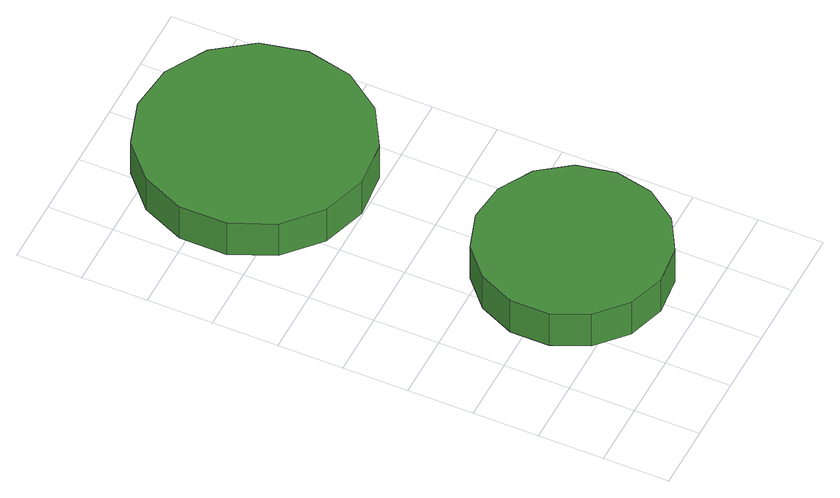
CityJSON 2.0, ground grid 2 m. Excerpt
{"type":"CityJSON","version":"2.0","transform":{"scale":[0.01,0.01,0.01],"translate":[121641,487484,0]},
"CityObjects":{
"tree1":{"type":"SolitaryVegetationObject","attributes":{"function":"something"},"geometry":[{"type":"MultiSurface","lod":"1","boundaries":[[[0,1,2,3,4,5,6,7,8,9,10,11,12,13,14]],[[15,16,17,18,19,20,21,22,23,24,25,26,27,28,29]],[[0,29,28,1]],[[1,28,27,2]],[[2,27,26,3]],[[3,26,25,4]],[[4,25,24,5]],[[5,24,23,6]],[[6,23,22,7]],[[7,22,21,8]],[[8,21,20,9]],[[9,20,19,10]],[[10,19,18,11]],[[11,18,17,12]],[[12,17,16,13]],[[13,16,15,14]],[[14,15,29,0]]]}]},
"tree2":{"type":"SolitaryVegetationObject","attributes":{"function":"something"},"geometry":[{"type":"MultiSurface","lod":"1","boundaries":[[[30,31,32,33,34,35,36,37,38,39,40,41,42,43,44]],[[45,46,47,48,49,50,51,52,53,54,55,56,57,58,59]],[[30,59,58,31]],[[31,58,57,32]],[[32,57,56,33]],[[33,56,55,34]],[[34,55,54,35]],[[35,54,53,36]],[[36,53,52,37]],[[37,52,51,38]],[[38,51,50,39]],[[39,50,49,40]],[[40,49,48,41]],[[41,48,47,42]],[[42,47,46,43]],[[43,46,45,44]],[[44,45,59,30]]]}]}
},
"vertices":[
[689,381,140],[665,498,140],[595,594,140],[492,653,140],[374,666,140],[261,629,140],[173,549,140],[124,441,140],[124,322,140],[173,214,140],[261,134,140],[374,97,140],[492,110,140],[595,169,140],[665,265,140],[665,265,13],[595,169,13],[492,110,13],[374,97,13],[261,134,13],[173,214,13],[124,322,13],[124,441,13],[173,549,13],[261,629,13],[374,666,13],[492,653,13],[595,594,13],[665,498,13],[689,381,13],
[716,1339,165],[686,1479,165],[601,1596,165],[476,1668,165],[333,1683,165],[196,1639,165],[89,1542,165],[31,1411,165],[31,1267,165],[89,1135,165],[196,1039,165],[333,994,165],[476,1009,165],[601,1081,165],[686,1198,165],[686,1198,38],[601,1081,38],[476,1009,38],[333,994,38],[196,1039,38],[89,1135,38],[31,1267,38],[31,1411,38],[89,1542,38],[196,1639,38],[333,1683,38],[476,1668,38],[601,1596,38],[686,1479,38],[716,1339,38]
]}
